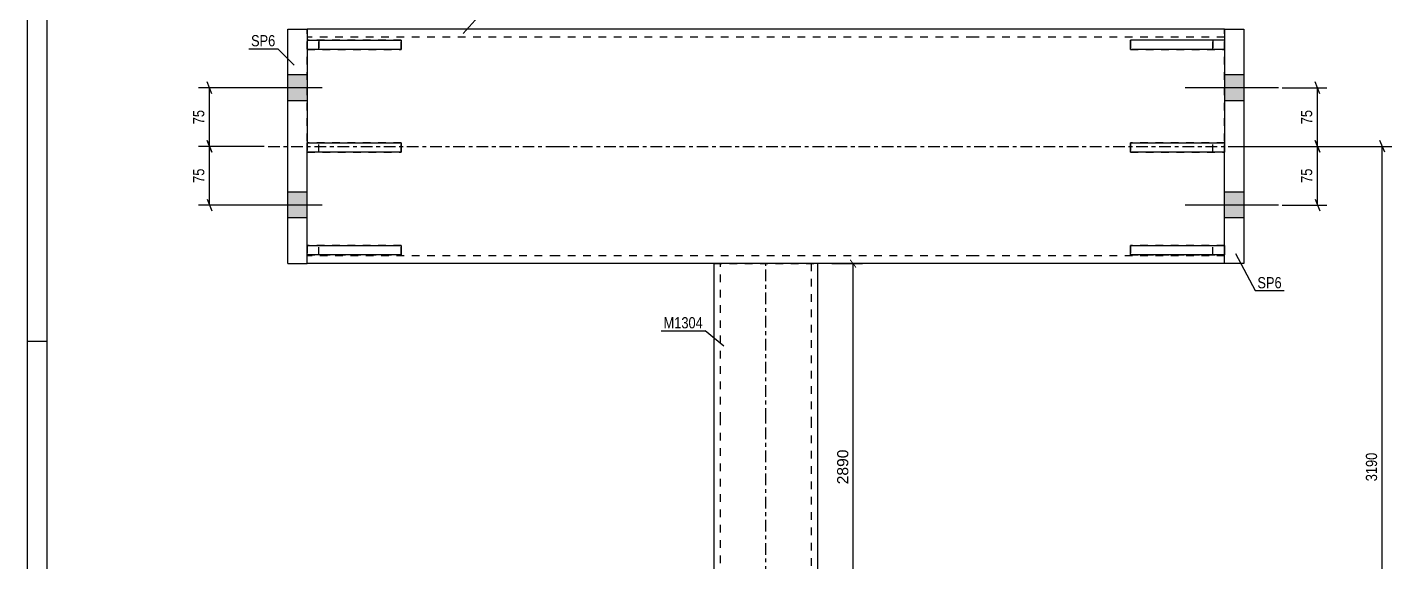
# Model space of a CAD drawing. Header units: millimetres. Extents: x 0 to 841, y 0 to 594.
# Drawn here: x 0 to 349, y 241.7 to 378.5 of the extents above; entities that cross this region are included whole.
import ezdxf

# ---------------------------------------------------------------- set-up
doc = ezdxf.new("R2010")
doc.units = ezdxf.units.MM
doc.linetypes.add('DXK_LINE_DOT2', pattern=[3.9198, 1.9599, -1.9599])
doc.linetypes.add('DXK_LINE_DOT3', pattern=[5.9187, 2.979, -0.9799, 0.9799, -0.9799])
doc.styles.add('Arial', font='arial.ttf', dxfattribs={"height": 0.2})
doc.styles.add('Arial Narrow', font='ARIALN.TTF', dxfattribs={"height": 0.2})

# ---------------------------------------------------------------- blocks, each defined once
blk = doc.blocks.new('Unknown-122566984-1134')
at = {"color": 5, "linetype": 'Continuous'}
for p, q in [((0, 594), (0, 0)), ((5, 589), (5, 5)), ((5, 298), (0, 298))]:
    blk.add_line(p, q, dxfattribs=at)
blk = doc.blocks.new('Part-122566984-2838 - 2769')
at = {"color": 2, "linetype": 'Continuous'}
for p, q in [((306.21, 377.98), (306.21, 375.21)), ((306.21, 377.98), (311.21, 377.98)), ((311.21, 377.98), (311.21, 317.98)), ((306.21, 372.81), (306.21, 348.91)), ((306.21, 322.61), (306.21, 346.51)), ((306.21, 317.98), (306.21, 320.21)), ((311.21, 317.98), (306.21, 317.98))]:
    blk.add_line(p, q, dxfattribs=at)
at = {"color": 7, "linetype": 'DXK_LINE_DOT2'}
for p, q in [((306.21, 377.98), (306.21, 346.51)), ((306.21, 375.21), (306.21, 372.81)), ((306.21, 346.51), (306.21, 348.91)), ((306.21, 320.21), (306.21, 322.61))]:
    blk.add_line(p, q, dxfattribs=at)
blk = doc.blocks.new('Part-122566984-2773 - 2769')
at = {"color": 7, "linetype": 'DXK_LINE_DOT2'}
for p, q in [((95.61, 348.91), (71.61, 348.91)), ((71.61, 348.91), (71.61, 346.51)), ((71.61, 346.51), (95.61, 346.51)), ((74.61, 346.51), (74.61, 348.91)), ((95.61, 346.51), (95.61, 348.91))]:
    blk.add_line(p, q, dxfattribs=at)
blk = doc.blocks.new('Part-122566984-2771 - 2769')
at = {"color": 2, "linetype": 'Continuous'}
for p, q in [((71.61, 375.21), (95.61, 375.21)), ((71.61, 375.21), (71.61, 372.81)), ((95.61, 375.21), (95.61, 372.81)), ((95.61, 372.81), (71.61, 372.81))]:
    blk.add_line(p, q, dxfattribs=at)
at = {"color": 7, "linetype": 'DXK_LINE_DOT2'}
blk.add_line((74.61, 372.81), (74.61, 375.21), dxfattribs=at)
blk = doc.blocks.new('Part-122566984-2780 - 2769')
at = {"color": 2, "linetype": 'Continuous'}
for p, q in [((135.61, 377.98), (71.61, 377.98)), ((242.11, 377.98), (135.71, 377.98)), ((306.21, 377.98), (242.21, 377.98)), ((135.61, 317.98), (71.61, 317.98)), ((242.11, 317.98), (135.71, 317.98)), ((306.21, 317.98), (242.21, 317.98))]:
    blk.add_line(p, q, dxfattribs=at)
at = {"color": 7, "linetype": 'DXK_LINE_DOT2'}
for p, q in [((71.61, 317.98), (71.61, 377.98)), ((306.21, 317.98), (306.21, 377.98)), ((135.61, 375.98), (71.61, 375.98)), ((242.11, 375.98), (135.71, 375.98)), ((306.21, 375.98), (242.21, 375.98)), ((135.61, 319.98), (71.61, 319.98)), ((242.11, 319.98), (135.71, 319.98)), ((306.21, 319.98), (242.21, 319.98))]:
    blk.add_line(p, q, dxfattribs=at)
at = {"color": 7, "linetype": 'DXK_LINE_DOT3'}
for p, q in [((61.61, 347.98), (135.61, 347.98)), ((135.71, 347.98), (242.11, 347.98)), ((242.21, 347.98), (316.21, 347.98))]:
    blk.add_line(p, q, dxfattribs=at)
blk = doc.blocks.new('Part-122566984-2772 - 2769')
at = {"color": 2, "linetype": 'Continuous'}
for p, q in [((71.61, 320.21), (71.61, 322.61)), ((71.61, 322.61), (95.61, 322.61)), ((95.61, 322.61), (95.61, 320.21)), ((95.61, 320.21), (71.61, 320.21))]:
    blk.add_line(p, q, dxfattribs=at)
at = {"color": 7, "linetype": 'DXK_LINE_DOT2'}
blk.add_line((74.61, 320.21), (74.61, 322.61), dxfattribs=at)
blk = doc.blocks.new('Part-122566984-2774 - 2769')
at = {"color": 7, "linetype": 'DXK_LINE_DOT2'}
for p, q in [((95.61, 375.21), (71.61, 375.21)), ((71.61, 375.21), (71.61, 372.81)), ((74.61, 375.21), (74.61, 372.81)), ((95.61, 372.81), (95.61, 375.21)), ((71.61, 372.81), (95.61, 372.81))]:
    blk.add_line(p, q, dxfattribs=at)
blk = doc.blocks.new('Part-122566984-2775 - 2769')
at = {"color": 7, "linetype": 'DXK_LINE_DOT2'}
for p, q in [((95.61, 322.61), (71.61, 322.61)), ((71.61, 322.61), (71.61, 320.21)), ((74.61, 320.21), (74.61, 322.61)), ((95.61, 320.21), (95.61, 322.61)), ((71.61, 320.21), (95.61, 320.21))]:
    blk.add_line(p, q, dxfattribs=at)
blk = doc.blocks.new('Bolt-122566984-2787 - 2769')
at = {"linetype": 'Continuous'}
for points in [[(306.21, 366.28), (306.21, 359.68), (311.21, 359.68), (311.21, 366.28)], [(306.21, 366.28), (306.21, 359.68), (311.21, 359.68), (311.21, 366.28)], [(306.21, 336.28), (306.21, 329.68), (311.21, 329.68), (311.21, 336.28)], [(306.21, 336.28), (306.21, 329.68), (311.21, 329.68), (311.21, 336.28)]]:
    blk.add_hatch(color=1, dxfattribs=at).paths.add_polyline_path(points)
at = {"color": 1, "linetype": 'Continuous'}
for p, q in [((320.01, 362.98), (296.21, 362.98)), ((320.01, 362.98), (296.21, 362.98)), ((311.21, 366.28), (306.21, 366.28)), ((311.21, 366.28), (306.21, 366.28)), ((311.21, 359.68), (306.21, 359.68)), ((311.21, 359.68), (306.21, 359.68)), ((311.21, 336.28), (306.21, 336.28)), ((311.21, 336.28), (306.21, 336.28)), ((320.01, 332.98), (296.21, 332.98)), ((320.01, 332.98), (296.21, 332.98)), ((311.21, 329.68), (306.21, 329.68)), ((311.21, 329.68), (306.21, 329.68))]:
    blk.add_line(p, q, dxfattribs=at)
blk = doc.blocks.new('Bolt-122566984-2789 - 2769')
at = {"linetype": 'Continuous'}
for points in [[(66.61, 366.28), (66.61, 359.68), (71.61, 359.68), (71.61, 366.28)], [(66.61, 366.28), (66.61, 359.68), (71.61, 359.68), (71.61, 366.28)], [(66.61, 336.28), (66.61, 329.68), (71.61, 329.68), (71.61, 336.28)], [(66.61, 336.28), (66.61, 329.68), (71.61, 329.68), (71.61, 336.28)]]:
    blk.add_hatch(color=1, dxfattribs=at).paths.add_polyline_path(points)
at = {"color": 1, "linetype": 'Continuous'}
for p, q in [((75.41, 362.98), (51.61, 362.98)), ((75.41, 362.98), (51.61, 362.98)), ((71.61, 366.28), (66.61, 366.28)), ((71.61, 366.28), (66.61, 366.28)), ((71.61, 359.68), (66.61, 359.68)), ((71.61, 359.68), (66.61, 359.68)), ((71.61, 336.28), (66.61, 336.28)), ((71.61, 336.28), (66.61, 336.28)), ((75.41, 332.98), (51.61, 332.98)), ((75.41, 332.98), (51.61, 332.98)), ((71.61, 329.68), (66.61, 329.68)), ((71.61, 329.68), (66.61, 329.68))]:
    blk.add_line(p, q, dxfattribs=at)
blk = doc.blocks.new('Part-122566984-2848 - 2769')
at = {"color": 2, "linetype": 'Continuous'}
for p, q in [((175.71, 277.98), (175.71, 317.98)), ((202.11, 317.98), (202.11, 277.98)), ((175.71, 213.88), (175.71, 277.88)), ((202.11, 277.88), (202.11, 213.88))]:
    blk.add_line(p, q, dxfattribs=at)
at = {"color": 7, "linetype": 'DXK_LINE_DOT2'}
for p, q in [((175.71, 317.98), (202.11, 317.98)), ((177.31, 277.98), (177.31, 317.98)), ((200.51, 317.98), (200.51, 277.98)), ((177.31, 213.88), (177.31, 277.88)), ((200.51, 277.88), (200.51, 213.88)), ((202.11, 213.88), (175.71, 213.88))]:
    blk.add_line(p, q, dxfattribs=at)
at = {"color": 7, "linetype": 'DXK_LINE_DOT3'}
for p, q in [((188.91, 277.98), (188.91, 317.98)), ((188.91, 213.88), (188.91, 277.88))]:
    blk.add_line(p, q, dxfattribs=at)
blk = doc.blocks.new('Part-122566984-2810 - 2769')
at = {"color": 2, "linetype": 'Continuous'}
for p, q in [((71.61, 346.51), (71.61, 348.91)), ((71.61, 348.91), (95.61, 348.91)), ((95.61, 346.51), (71.61, 346.51)), ((95.61, 348.91), (95.61, 346.51))]:
    blk.add_line(p, q, dxfattribs=at)
at = {"color": 7, "linetype": 'DXK_LINE_DOT2'}
blk.add_line((74.61, 346.51), (74.61, 348.91), dxfattribs=at)
blk = doc.blocks.new('Part-122566984-2811 - 2769')
at = {"color": 7, "linetype": 'DXK_LINE_DOT2'}
for p, q in [((306.21, 322.61), (282.21, 322.61)), ((282.21, 322.61), (282.21, 320.21)), ((303.21, 320.21), (303.21, 322.61)), ((306.21, 320.21), (306.21, 322.61)), ((282.21, 320.21), (306.21, 320.21))]:
    blk.add_line(p, q, dxfattribs=at)
blk = doc.blocks.new('Part-122566984-2812 - 2769')
at = {"color": 7, "linetype": 'DXK_LINE_DOT2'}
for p, q in [((306.21, 375.21), (282.21, 375.21)), ((282.21, 375.21), (282.21, 372.81)), ((303.21, 375.21), (303.21, 372.81)), ((306.21, 372.81), (306.21, 375.21)), ((282.21, 372.81), (306.21, 372.81))]:
    blk.add_line(p, q, dxfattribs=at)
blk = doc.blocks.new('Part-122566984-2813 - 2769')
at = {"color": 7, "linetype": 'DXK_LINE_DOT2'}
for p, q in [((306.21, 348.91), (282.21, 348.91)), ((282.21, 348.91), (282.21, 346.51)), ((282.21, 346.51), (306.21, 346.51)), ((303.21, 346.51), (303.21, 348.91)), ((306.21, 346.51), (306.21, 348.91))]:
    blk.add_line(p, q, dxfattribs=at)
blk = doc.blocks.new('Part-122566984-2814 - 2769')
at = {"color": 2, "linetype": 'Continuous'}
for p, q in [((282.21, 322.61), (306.21, 322.61)), ((282.21, 320.21), (282.21, 322.61)), ((306.21, 322.61), (306.21, 320.21)), ((306.21, 320.21), (282.21, 320.21))]:
    blk.add_line(p, q, dxfattribs=at)
at = {"color": 7, "linetype": 'DXK_LINE_DOT2'}
blk.add_line((303.21, 320.21), (303.21, 322.61), dxfattribs=at)
blk = doc.blocks.new('Part-122566984-2815 - 2769')
at = {"color": 2, "linetype": 'Continuous'}
for p, q in [((306.21, 375.21), (282.21, 375.21)), ((282.21, 372.81), (282.21, 375.21)), ((306.21, 375.21), (306.21, 372.81)), ((306.21, 372.81), (282.21, 372.81))]:
    blk.add_line(p, q, dxfattribs=at)
at = {"color": 7, "linetype": 'DXK_LINE_DOT2'}
blk.add_line((303.21, 372.81), (303.21, 375.21), dxfattribs=at)
blk = doc.blocks.new('Part-122566984-2816 - 2769')
at = {"color": 2, "linetype": 'Continuous'}
for p, q in [((282.21, 348.91), (306.21, 348.91)), ((282.21, 346.51), (282.21, 348.91)), ((306.21, 346.51), (282.21, 346.51)), ((306.21, 348.91), (306.21, 346.51))]:
    blk.add_line(p, q, dxfattribs=at)
at = {"color": 7, "linetype": 'DXK_LINE_DOT2'}
blk.add_line((303.21, 346.51), (303.21, 348.91), dxfattribs=at)
blk = doc.blocks.new('Part-122566984-2828 - 2769')
at = {"color": 2, "linetype": 'Continuous'}
for p, q in [((66.61, 317.98), (66.61, 377.98)), ((66.61, 377.98), (71.61, 377.98)), ((71.61, 377.98), (71.61, 375.21)), ((71.61, 372.81), (71.61, 348.91)), ((71.61, 322.61), (71.61, 346.51)), ((66.61, 317.98), (71.61, 317.98)), ((71.61, 317.98), (71.61, 320.21))]:
    blk.add_line(p, q, dxfattribs=at)
at = {"color": 7, "linetype": 'DXK_LINE_DOT2'}
for p, q in [((71.61, 377.98), (71.61, 346.51)), ((71.61, 375.21), (71.61, 372.81)), ((71.61, 346.51), (71.61, 348.91)), ((71.61, 320.21), (71.61, 322.61))]:
    blk.add_line(p, q, dxfattribs=at)
blk = doc.blocks.new('StraightDimension-122566984-3033 - 2769')
at = {"linetype": 'Continuous'}
for points in [[(210.39, 318.88), (210.54, 319.08), (212.04, 317.08), (211.89, 316.88)], [(212.04, 212.98), (211.89, 212.78), (210.39, 214.78), (210.54, 214.98)]]:
    blk.add_hatch(color=7, dxfattribs=at).paths.add_polyline_path(points)
at = {"color": 7, "linetype": 'Continuous'}
for p, q in [((205.75, 317.98), (213.61, 317.98)), ((211.21, 213.88), (211.21, 317.98)), ((203.11, 213.88), (213.61, 213.88))]:
    blk.add_line(p, q, dxfattribs=at)
at = {"color": 0}
blk.add_wipeout([(210.61, 270.98), (206.41, 270.98), (206.41, 260.88), (210.61, 260.88)], dxfattribs=at)
at = {"color": 3, "style": 'Arial'}
blk.add_text('2890', height=2.865, rotation=90.0002, dxfattribs=at).set_placement((210.01, 261.48))
blk = doc.blocks.new('StraightDimension-122566984-3057 - 2769')
at = {"color": 7, "linetype": 'Continuous'}
for p, q in [((55.61, 362.98), (43.76, 362.98)), ((47.21, 361.48), (46.01, 364.48)), ((46.61, 347.98), (46.61, 362.98)), ((46.01, 349.48), (47.21, 346.48)), ((60.61, 347.98), (43.76, 347.98))]:
    blk.add_line(p, q, dxfattribs=at)
at = {"color": 0}
blk.add_wipeout([(45.86, 357.91), (41.66, 357.91), (41.66, 353.05), (45.86, 353.05)], dxfattribs=at)
at = {"color": 3, "style": 'Arial Narrow'}
blk.add_text('75', height=2.863, rotation=90.0002, dxfattribs=at).set_placement((45.26, 353.65))
blk = doc.blocks.new('StraightDimension-122566984-3067 - 2769')
at = {"color": 7, "linetype": 'Continuous'}
for p, q in [((47.21, 346.48), (46.01, 349.48)), ((60.61, 347.98), (43.76, 347.98)), ((46.61, 332.98), (46.61, 347.98)), ((55.61, 332.98), (43.76, 332.98)), ((46.01, 334.48), (47.21, 331.48))]:
    blk.add_line(p, q, dxfattribs=at)
at = {"color": 0}
blk.add_wipeout([(45.86, 342.91), (41.66, 342.91), (41.66, 338.05), (45.86, 338.05)], dxfattribs=at)
at = {"color": 3, "style": 'Arial Narrow'}
blk.add_text('75', height=2.863, rotation=90.0002, dxfattribs=at).set_placement((45.26, 338.65))
blk = doc.blocks.new('StraightDimension-122566984-3105 - 2769')
at = {"color": 7, "linetype": 'Continuous'}
for p, q in [((321.01, 362.98), (332.41, 362.98)), ((330.61, 361.48), (329.41, 364.48)), ((330.01, 347.98), (330.01, 362.98)), ((329.41, 349.48), (330.61, 346.48)), ((307.21, 347.98), (332.41, 347.98))]:
    blk.add_line(p, q, dxfattribs=at)
at = {"color": 0}
blk.add_wipeout([(329.26, 357.91), (325.06, 357.91), (325.06, 353.05), (329.26, 353.05)], dxfattribs=at)
at = {"color": 3, "style": 'Arial Narrow'}
blk.add_text('75', height=2.863, rotation=90.0002, dxfattribs=at).set_placement((328.66, 353.65))
blk = doc.blocks.new('StraightDimension-122566984-3114 - 2769')
at = {"color": 7, "linetype": 'Continuous'}
for p, q in [((330.61, 346.48), (329.41, 349.48)), ((307.21, 347.98), (332.41, 347.98)), ((330.01, 332.98), (330.01, 347.98)), ((321.01, 332.98), (332.41, 332.98)), ((329.41, 334.48), (330.61, 331.48))]:
    blk.add_line(p, q, dxfattribs=at)
at = {"color": 0}
blk.add_wipeout([(329.26, 342.91), (325.06, 342.91), (325.06, 338.05), (329.26, 338.05)], dxfattribs=at)
at = {"color": 3, "style": 'Arial Narrow'}
blk.add_text('75', height=2.863, rotation=90.0002, dxfattribs=at).set_placement((328.66, 338.65))
blk = doc.blocks.new('StraightDimension-122566984-3124 - 2769')
at = {"color": 7, "linetype": 'Continuous'}
for p, q in [((347.2, 346.48), (346, 349.48)), ((307.21, 347.98), (349, 347.98)), ((346.6, 183.88), (346.6, 347.98)), ((346, 185.38), (347.2, 182.38)), ((307.21, 183.88), (349, 183.88))]:
    blk.add_line(p, q, dxfattribs=at)
at = {"color": 0}
blk.add_wipeout([(345.85, 270.19), (341.65, 270.19), (341.65, 261.67), (345.85, 261.67)], dxfattribs=at)
at = {"color": 3, "style": 'Arial Narrow'}
blk.add_text('3190', height=2.863, rotation=90.0002, dxfattribs=at).set_placement((345.25, 262.27))
blk = doc.blocks.new('Mark-122566984-2824 - 2769')
at = {"color": 0}
blk.add_wipeout([(63.45, 373.6), (63.45, 376.6), (57.23, 376.6), (57.23, 373.6)], dxfattribs=at)
blk.add_wipeout([(63.45, 373.6), (63.45, 376.6), (57.23, 376.6), (57.23, 373.6)], dxfattribs=at)
at = {"color": 30, "linetype": 'Continuous'}
for p in [(56.63, 373), (68.29, 368.76)]:
    blk.add_line(p, (64.05, 373), dxfattribs=at)
at = {"color": 3, "style": 'Arial Narrow'}
blk.add_text('SP6', height=2.863, dxfattribs=at).set_placement((57.23, 373.6))
blk = doc.blocks.new('Mark-122566984-2776 - 2769')
at = {"color": 0}
blk.add_wipeout([(125.81, 381.71), (125.81, 384.71), (115.94, 384.71), (115.94, 381.71)], dxfattribs=at)
blk.add_wipeout([(125.81, 381.71), (125.81, 384.71), (115.94, 384.71), (115.94, 381.71)], dxfattribs=at)
at = {"color": 30, "linetype": 'Continuous'}
for p, q in [((111.47, 376.87), (115.34, 381.11)), ((115.34, 381.11), (126.41, 381.11))]:
    blk.add_line(p, q, dxfattribs=at)
at = {"color": 3, "style": 'Arial Narrow'}
blk.add_text('TR600', height=2.863, dxfattribs=at).set_placement((115.94, 381.71))
blk = doc.blocks.new('SectionMark-122566984-3154 - 2769')
at = {"color": 6, "linetype": 'Continuous'}
for p, q in [((301.71, 398.58), (304.21, 397.33)), ((296.21, 397.33), (304.21, 397.33)), ((296.21, 119.19), (304.21, 119.19)), ((304.21, 119.19), (301.71, 117.94))]:
    blk.add_line(p, q, dxfattribs=at)
at = {"color": 0, "linetype": 'Continuous'}
for points in [[(300.32, 392.08), (300.32, 395.58), (297.21, 395.58), (297.21, 392.08)], [(300.32, 120.94), (300.32, 124.44), (297.21, 124.44), (297.21, 120.94)]]:
    blk.add_wipeout(points, dxfattribs=at)
at = {"linetype": 'Continuous'}
for points in [[(301.71, 396.08), (301.71, 397.33), (304.21, 397.33)], [(301.71, 119.19), (301.71, 120.44), (304.21, 119.19)]]:
    blk.add_hatch(color=6, dxfattribs=at).paths.add_polyline_path(points)
at = {"color": 6, "linetype": 'Continuous'}
for p, q in [((301.71, 396.08), (301.71, 398.58)), ((296.21, 397.33), (296.21, 389.33)), ((304.21, 397.33), (301.71, 396.08)), ((296.21, 119.19), (296.21, 127.19)), ((304.21, 119.19), (301.71, 120.44)), ((301.71, 120.44), (301.71, 117.94))]:
    blk.add_line(p, q, dxfattribs=at)
at = {"color": 3, "linetype": 'Continuous', "style": 'Arial'}
for p in [(297.21, 392.08), (297.21, 120.94)]:
    blk.add_text('A', height=3.34, dxfattribs=at).set_placement(p)
blk = doc.blocks.new('Mark-122566984-2834 - 2769')
at = {"color": 0}
blk.add_wipeout([(320.86, 311.66), (320.86, 314.66), (314.65, 314.66), (314.65, 311.66)], dxfattribs=at)
blk.add_wipeout([(320.86, 311.66), (320.86, 314.66), (314.65, 314.66), (314.65, 311.66)], dxfattribs=at)
at = {"color": 30, "linetype": 'Continuous'}
for p, q in [((309.01, 320.53), (314.05, 311.06)), ((314.05, 311.06), (321.46, 311.06))]:
    blk.add_line(p, q, dxfattribs=at)
at = {"color": 3, "style": 'Arial Narrow'}
blk.add_text('SP6', height=2.863, dxfattribs=at).set_placement((314.65, 311.66))
blk = doc.blocks.new('Mark-122566984-2844 - 2769')
at = {"color": 0}
blk.add_wipeout([(172.81, 301.41), (172.81, 304.41), (162.75, 304.41), (162.75, 301.41)], dxfattribs=at)
blk.add_wipeout([(172.81, 301.41), (172.81, 304.41), (162.75, 304.41), (162.75, 301.41)], dxfattribs=at)
at = {"color": 30, "linetype": 'Continuous'}
for p in [(162.15, 300.81), (178.14, 296.84)]:
    blk.add_line(p, (173.41, 300.81), dxfattribs=at)
at = {"color": 3, "style": 'Arial Narrow'}
blk.add_text('M1304', height=2.863, dxfattribs=at).set_placement((162.75, 301.41))
blk = doc.blocks.new('SectionMark-122566984-3152 - 2769')
at = {"color": 6, "linetype": 'Continuous'}
for p, q in [((73.61, 397.74), (76.11, 398.99)), ((81.61, 397.74), (73.61, 397.74)), ((81.61, 122.46), (73.61, 122.46)), ((76.11, 121.21), (73.61, 122.46))]:
    blk.add_line(p, q, dxfattribs=at)
at = {"color": 0, "linetype": 'Continuous'}
for points in [[(80.61, 392.49), (80.61, 395.99), (77.5, 395.99), (77.5, 392.49)], [(80.61, 124.21), (80.61, 127.71), (77.5, 127.71), (77.5, 124.21)]]:
    blk.add_wipeout(points, dxfattribs=at)
at = {"linetype": 'Continuous'}
for points in [[(76.11, 397.74), (76.11, 396.49), (73.61, 397.74)], [(76.11, 123.71), (76.11, 122.46), (73.61, 122.46)]]:
    blk.add_hatch(color=6, dxfattribs=at).paths.add_polyline_path(points)
at = {"color": 6, "linetype": 'Continuous'}
for p, q in [((76.11, 396.49), (76.11, 398.99)), ((73.61, 397.74), (76.11, 396.49)), ((81.61, 397.74), (81.61, 389.74)), ((81.61, 122.46), (81.61, 130.46)), ((73.61, 122.46), (76.11, 123.71)), ((76.11, 123.71), (76.11, 121.21))]:
    blk.add_line(p, q, dxfattribs=at)
at = {"color": 3, "linetype": 'Continuous', "style": 'Arial'}
for p in [(77.5, 392.49), (77.5, 124.21)]:
    blk.add_text('A', height=3.34, dxfattribs=at).set_placement(p)

msp = doc.modelspace()

# ---------------------------------------------------------------- block references
for name in ['Unknown-122566984-1134', 'Part-122566984-2780 - 2769', 'Part-122566984-2828 - 2769', 'Part-122566984-2838 - 2769', 'Part-122566984-2771 - 2769', 'Part-122566984-2774 - 2769', 'Part-122566984-2812 - 2769', 'Part-122566984-2815 - 2769', 'Bolt-122566984-2789 - 2769', 'Bolt-122566984-2787 - 2769', 'Part-122566984-2773 - 2769', 'Part-122566984-2810 - 2769', 'Part-122566984-2813 - 2769', 'Part-122566984-2816 - 2769', 'Part-122566984-2772 - 2769', 'Part-122566984-2775 - 2769', 'Part-122566984-2811 - 2769', 'Part-122566984-2814 - 2769', 'Part-122566984-2848 - 2769']:
    msp.add_blockref(name, (0, 0))

# ---------------------------------------------------------------- next in the draw order: block references
for name in ['SectionMark-122566984-3152 - 2769', 'SectionMark-122566984-3154 - 2769', 'Mark-122566984-2776 - 2769', 'Mark-122566984-2824 - 2769', 'StraightDimension-122566984-3057 - 2769', 'StraightDimension-122566984-3105 - 2769', 'StraightDimension-122566984-3033 - 2769', 'Mark-122566984-2844 - 2769']:
    msp.add_blockref(name, (0, 0))

# ---------------------------------------------------------------- next in the draw order: block references
for name in ['StraightDimension-122566984-3067 - 2769', 'StraightDimension-122566984-3114 - 2769']:
    msp.add_blockref(name, (0, 0))

# ---------------------------------------------------------------- next in the draw order: block references
msp.add_blockref('StraightDimension-122566984-3124 - 2769', (0, 0))

# ---------------------------------------------------------------- next in the draw order: block references
msp.add_blockref('Mark-122566984-2834 - 2769', (0, 0))

doc.saveas('drawing.dxf')
